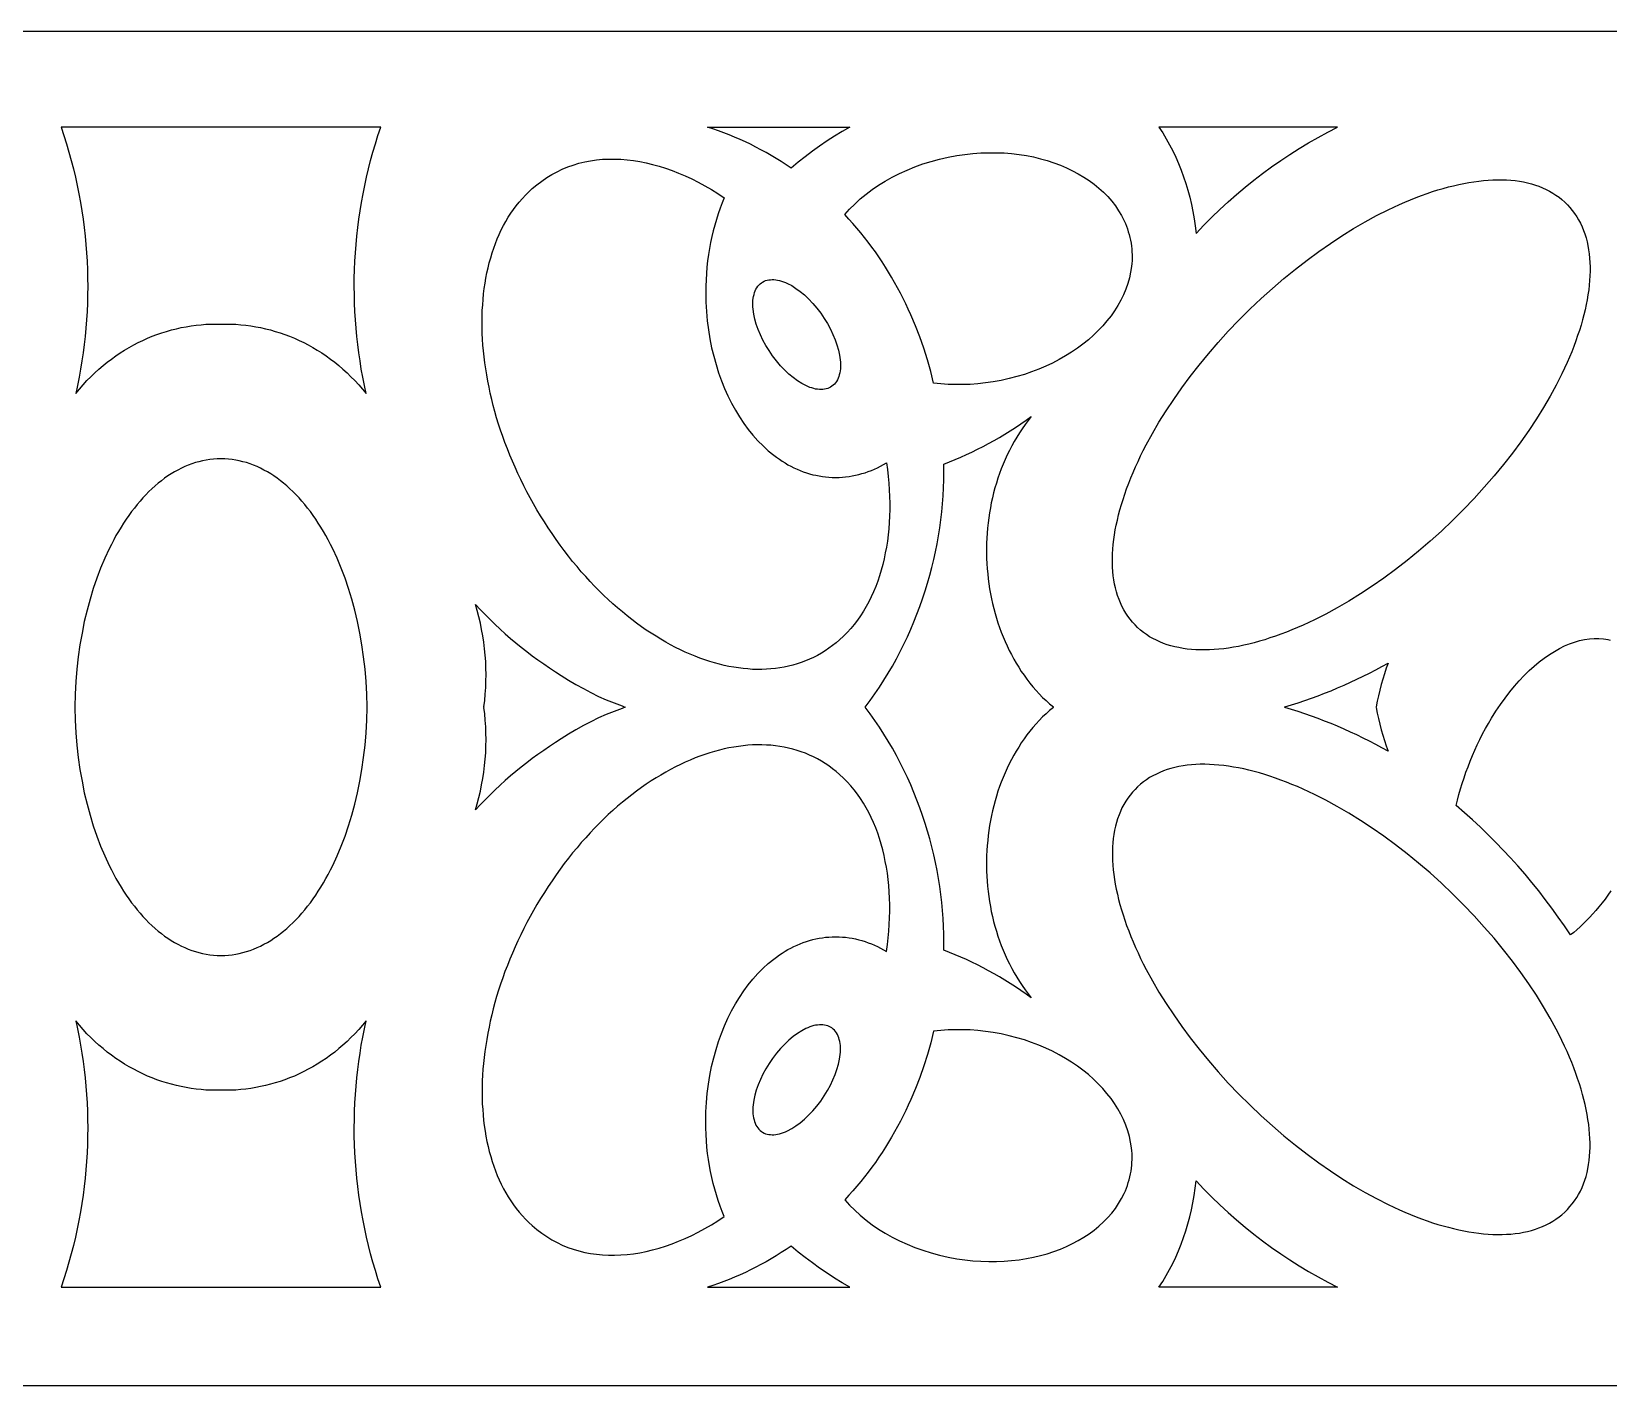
# Model space of a CAD drawing. Extents: x -243 to 242, y -53 to 52.
# Drawn here: x -135.9 to -13.9, y -52.8 to 52.1 of the extents above; entities that cross this region are included whole.
import ezdxf

# ---------------------------------------------------------------- set-up
doc = ezdxf.new("R2010")
doc.units = 0
doc.header["$MEASUREMENT"] = 0
doc.layers.get('0').update_dxf_attribs({"linetype": 'CONTINUOUS'})
doc.layers.add('LAYER_1', color=18, linetype='CONTINUOUS')

msp = doc.modelspace()

# ---------------------------------------------------------------- linework, layer by layer
msp.add_lwpolyline([(-242.5, -52.75), (242.5, -52.75), (242.5, 52.05), (-242.61, 52.05)], close=True)
at = {"layer": 'LAYER_1'}
for points in [[(-121.25, 29.41), (-120.87, 29.41), (-120.48, 29.4), (-120.09, 29.39), (-119.71, 29.36), (-119.33, 29.32), (-118.94, 29.27), (-118.56, 29.2), (-118.18, 29.13), (-117.8, 29.05), (-117.42, 28.95), (-117.05, 28.84), (-116.68, 28.73), (-116.31, 28.6), (-115.94, 28.46), (-115.57, 28.31), (-115.21, 28.14), (-114.85, 27.97), (-114.5, 27.79), (-114.15, 27.59), (-113.8, 27.38), (-113.45, 27.17), (-113.12, 26.94), (-112.78, 26.7), (-112.45, 26.45), (-112.13, 26.19), (-111.81, 25.91), (-111.49, 25.63), (-111.19, 25.33), (-110.88, 25.03), (-110.59, 24.71), (-110.3, 24.38), (-110.01, 24.04), (-110.15, 24.66), (-110.27, 25.29), (-110.39, 25.92), (-110.49, 26.55), (-110.58, 27.18), (-110.67, 27.82), (-110.74, 28.45), (-110.8, 29.09), (-110.85, 29.73), (-110.89, 30.38), (-110.92, 31.02), (-110.93, 31.67), (-110.94, 32.32), (-110.94, 32.96), (-110.92, 33.61), (-110.89, 34.27), (-110.85, 34.92), (-110.8, 35.57), (-110.74, 36.22), (-110.67, 36.87), (-110.59, 37.52), (-110.49, 38.18), (-110.38, 38.83), (-110.26, 39.48), (-110.13, 40.13), (-109.99, 40.78), (-109.84, 41.43), (-109.67, 42.08), (-109.49, 42.72), (-109.3, 43.37), (-109.1, 44.01), (-108.88, 44.65), (-108.88, 44.65), (-121.25, 44.65), (-133.62, 44.65), (-133.62, 44.65), (-133.4, 44.01), (-133.2, 43.37), (-133.01, 42.72), (-132.83, 42.08), (-132.66, 41.43), (-132.51, 40.78), (-132.37, 40.13), (-132.24, 39.48), (-132.12, 38.83), (-132.01, 38.18), (-131.91, 37.52), (-131.83, 36.87), (-131.76, 36.22), (-131.7, 35.57), (-131.65, 34.92), (-131.61, 34.27), (-131.58, 33.61), (-131.57, 32.96), (-131.56, 32.32), (-131.57, 31.67), (-131.58, 31.02), (-131.61, 30.38), (-131.65, 29.73), (-131.7, 29.09), (-131.76, 28.45), (-131.83, 27.82), (-131.92, 27.18), (-132.01, 26.55), (-132.11, 25.92), (-132.23, 25.29), (-132.35, 24.66), (-132.49, 24.04), (-132.2, 24.38), (-131.91, 24.71), (-131.62, 25.03), (-131.31, 25.33), (-131.01, 25.63), (-130.69, 25.91), (-130.37, 26.19), (-130.05, 26.45), (-129.72, 26.7), (-129.39, 26.94), (-129.05, 27.17), (-128.7, 27.38), (-128.36, 27.59), (-128, 27.79), (-127.65, 27.97), (-127.29, 28.14), (-126.93, 28.31), (-126.56, 28.46), (-126.2, 28.6), (-125.82, 28.73), (-125.45, 28.84), (-125.08, 28.95), (-124.7, 29.05), (-124.32, 29.13), (-123.94, 29.2), (-123.56, 29.27), (-123.17, 29.32), (-122.79, 29.36), (-122.41, 29.39), (-122.02, 29.4), (-121.64, 29.41)], [(-83.61, 44.65), (-72.6, 44.65), (-73.19, 44.31), (-73.78, 43.95), (-74.35, 43.58), (-74.93, 43.19), (-75.49, 42.78), (-76.05, 42.36), (-76.6, 41.93), (-77.14, 41.48), (-77.52, 41.73), (-77.9, 41.98), (-78.29, 42.22), (-78.68, 42.46), (-79.07, 42.68), (-79.47, 42.9), (-79.87, 43.11), (-80.27, 43.32), (-80.68, 43.51), (-81.09, 43.7), (-81.51, 43.88), (-81.92, 44.05), (-82.34, 44.21), (-82.76, 44.37), (-83.19, 44.51)], [(-45.8, 36.43), (-45.2, 37.06), (-44.58, 37.68), (-43.96, 38.28), (-43.32, 38.87), (-42.67, 39.44), (-42.01, 40), (-41.34, 40.54), (-40.66, 41.06), (-39.97, 41.57), (-39.26, 42.06), (-38.55, 42.54), (-37.83, 42.99), (-37.1, 43.43), (-36.36, 43.86), (-35.61, 44.26), (-34.86, 44.65), (-48.68, 44.65), (-48.39, 44.21), (-48.12, 43.75), (-47.86, 43.29), (-47.61, 42.81), (-47.38, 42.33), (-47.16, 41.83), (-46.96, 41.33), (-46.77, 40.81), (-46.6, 40.29), (-46.44, 39.76), (-46.29, 39.22), (-46.16, 38.67), (-46.05, 38.12), (-45.95, 37.56), (-45.87, 37)], [(-69.76, 18.67), (-69.69, 18.14), (-69.63, 17.61), (-69.58, 17.09), (-69.55, 16.57), (-69.52, 16.06), (-69.51, 15.55), (-69.51, 15.05), (-69.53, 14.55), (-69.55, 14.06), (-69.59, 13.57), (-69.63, 13.09), (-69.69, 12.61), (-69.76, 12.15), (-69.85, 11.69), (-69.94, 11.23), (-70.05, 10.79), (-70.17, 10.35), (-70.3, 9.92), (-70.44, 9.5), (-70.59, 9.09), (-70.76, 8.69), (-70.94, 8.3), (-71.13, 7.91), (-71.33, 7.54), (-71.55, 7.18), (-71.77, 6.83), (-72.01, 6.49), (-72.26, 6.16), (-72.53, 5.85), (-72.8, 5.54), (-73.09, 5.25), (-73.39, 4.97), (-73.66, 4.74), (-73.94, 4.52), (-74.22, 4.31), (-74.51, 4.12), (-74.8, 3.93), (-75.1, 3.76), (-75.41, 3.61), (-75.72, 3.46), (-76.03, 3.33), (-76.35, 3.21), (-76.67, 3.1), (-77, 3.01), (-77.33, 2.92), (-77.67, 2.85), (-78.01, 2.79), (-78.35, 2.75), (-78.7, 2.71), (-79.05, 2.69), (-79.4, 2.67), (-79.76, 2.67), (-80.12, 2.68), (-80.48, 2.71), (-80.84, 2.74), (-81.21, 2.79), (-81.58, 2.84), (-81.95, 2.91), (-82.32, 2.99), (-82.69, 3.08), (-83.06, 3.18), (-83.44, 3.29), (-83.82, 3.42), (-84.19, 3.55), (-84.57, 3.7), (-84.95, 3.85), (-85.33, 4.02), (-85.7, 4.19), (-86.08, 4.38), (-86.46, 4.58), (-86.84, 4.79), (-87.22, 5.01), (-87.59, 5.24), (-87.97, 5.47), (-88.34, 5.72), (-88.72, 5.98), (-89.09, 6.25), (-89.46, 6.53), (-89.83, 6.82), (-90.19, 7.12), (-90.56, 7.43), (-90.92, 7.75), (-91.28, 8.08), (-91.63, 8.41), (-91.99, 8.76), (-92.34, 9.12), (-92.68, 9.48), (-93.03, 9.86), (-93.37, 10.24), (-93.7, 10.64), (-94.04, 11.04), (-94.36, 11.45), (-94.69, 11.87), (-95.01, 12.3), (-95.32, 12.74), (-95.63, 13.19), (-95.94, 13.64), (-96.23, 14.1), (-96.52, 14.56), (-96.8, 15.02), (-97.07, 15.49), (-97.33, 15.95), (-97.58, 16.42), (-97.82, 16.89), (-98.05, 17.37), (-98.28, 17.84), (-98.5, 18.32), (-98.7, 18.8), (-98.9, 19.27), (-99.09, 19.75), (-99.28, 20.23), (-99.45, 20.71), (-99.61, 21.19), (-99.77, 21.67), (-99.92, 22.15), (-100.05, 22.63), (-100.18, 23.1), (-100.3, 23.58), (-100.41, 24.05), (-100.51, 24.53), (-100.61, 25), (-100.69, 25.47), (-100.77, 25.94), (-100.83, 26.4), (-100.89, 26.87), (-100.94, 27.33), (-100.98, 27.78), (-101.01, 28.24), (-101.03, 28.69), (-101.04, 29.14), (-101.05, 29.58), (-101.04, 30.02), (-101.03, 30.46), (-101, 30.89), (-100.97, 31.32), (-100.93, 31.74), (-100.88, 32.16), (-100.82, 32.57), (-100.75, 32.97), (-100.67, 33.37), (-100.58, 33.77), (-100.49, 34.16), (-100.38, 34.54), (-100.27, 34.92), (-100.14, 35.29), (-100.01, 35.65), (-99.87, 36), (-99.72, 36.35), (-99.56, 36.69), (-99.39, 37.03), (-99.21, 37.35), (-99.02, 37.67), (-98.82, 37.98), (-98.61, 38.28), (-98.4, 38.57), (-98.17, 38.85), (-97.93, 39.12), (-97.69, 39.39), (-97.44, 39.64), (-97.17, 39.89), (-96.81, 40.19), (-96.43, 40.48), (-96.05, 40.74), (-95.66, 40.98), (-95.25, 41.2), (-94.84, 41.39), (-94.42, 41.57), (-93.99, 41.72), (-93.55, 41.85), (-93.11, 41.96), (-92.65, 42.05), (-92.2, 42.11), (-91.73, 42.16), (-91.26, 42.18), (-90.79, 42.18), (-90.31, 42.16), (-89.82, 42.13), (-89.34, 42.07), (-88.84, 41.99), (-88.35, 41.89), (-87.85, 41.77), (-87.35, 41.63), (-86.85, 41.47), (-86.34, 41.3), (-85.84, 41.1), (-85.33, 40.88), (-84.83, 40.65), (-84.32, 40.39), (-83.82, 40.12), (-83.31, 39.83), (-82.81, 39.52), (-82.31, 39.19), (-82.48, 38.79), (-82.63, 38.37), (-82.78, 37.95), (-82.92, 37.51), (-83.05, 37.07), (-83.16, 36.63), (-83.27, 36.18), (-83.37, 35.72), (-83.46, 35.25), (-83.53, 34.78), (-83.6, 34.3), (-83.65, 33.81), (-83.69, 33.33), (-83.72, 32.83), (-83.74, 32.33), (-83.74, 31.83), (-83.73, 31.1), (-83.69, 30.37), (-83.63, 29.65), (-83.54, 28.95), (-83.43, 28.26), (-83.29, 27.58), (-83.13, 26.91), (-82.95, 26.27), (-82.75, 25.63), (-82.53, 25.02), (-82.29, 24.42), (-82.03, 23.84), (-81.75, 23.28), (-81.45, 22.74), (-81.13, 22.22), (-80.8, 21.72), (-80.45, 21.25), (-80.09, 20.8), (-79.71, 20.37), (-79.31, 19.97), (-78.91, 19.6), (-78.48, 19.26), (-78.27, 19.1), (-78.05, 18.94), (-77.83, 18.79), (-77.61, 18.66), (-77.38, 18.52), (-77.15, 18.4), (-76.92, 18.28), (-76.68, 18.17), (-76.45, 18.07), (-76.21, 17.98), (-75.96, 17.9), (-75.72, 17.82), (-75.47, 17.75), (-75.22, 17.7), (-74.97, 17.65), (-74.72, 17.61), (-74.47, 17.57), (-74.21, 17.55), (-73.95, 17.54), (-73.69, 17.53), (-73.43, 17.54), (-73.17, 17.55), (-72.92, 17.57), (-72.66, 17.61), (-72.41, 17.65), (-72.15, 17.7), (-71.9, 17.76), (-71.66, 17.83), (-71.41, 17.9), (-71.17, 17.99), (-70.92, 18.08), (-70.69, 18.18), (-70.45, 18.29), (-70.22, 18.41), (-69.99, 18.54)], [(-66.12, 24.84), (-66.34, 25.74), (-66.59, 26.64), (-66.87, 27.53), (-67.18, 28.41), (-67.52, 29.28), (-67.88, 30.13), (-68.07, 30.56), (-68.27, 30.98), (-68.47, 31.39), (-68.68, 31.81), (-68.9, 32.22), (-69.13, 32.63), (-69.36, 33.03), (-69.6, 33.43), (-69.84, 33.82), (-70.1, 34.22), (-70.36, 34.6), (-70.62, 34.99), (-70.89, 35.37), (-71.17, 35.74), (-71.46, 36.11), (-71.75, 36.47), (-72.05, 36.84), (-72.36, 37.19), (-72.67, 37.54), (-72.99, 37.89), (-72.62, 38.3), (-72.22, 38.7), (-71.79, 39.09), (-71.34, 39.46), (-70.87, 39.82), (-70.37, 40.16), (-69.85, 40.48), (-69.31, 40.78), (-68.75, 41.07), (-68.17, 41.33), (-67.56, 41.58), (-66.95, 41.8), (-66.31, 42), (-65.66, 42.18), (-64.99, 42.33), (-64.31, 42.45), (-63.69, 42.54), (-63.07, 42.61), (-62.46, 42.65), (-61.85, 42.67), (-61.25, 42.67), (-60.66, 42.65), (-60.08, 42.6), (-59.5, 42.53), (-58.94, 42.45), (-58.39, 42.34), (-57.85, 42.21), (-57.32, 42.06), (-56.81, 41.89), (-56.31, 41.71), (-55.83, 41.51), (-55.37, 41.28), (-54.92, 41.04), (-54.49, 40.79), (-54.08, 40.52), (-53.69, 40.23), (-53.32, 39.92), (-52.97, 39.61), (-52.64, 39.27), (-52.33, 38.92), (-52.05, 38.56), (-51.8, 38.18), (-51.57, 37.8), (-51.37, 37.39), (-51.28, 37.19), (-51.19, 36.98), (-51.12, 36.77), (-51.05, 36.55), (-50.98, 36.34), (-50.93, 36.12), (-50.88, 35.89), (-50.84, 35.67), (-50.81, 35.44), (-50.78, 35.22), (-50.77, 34.99), (-50.76, 34.76), (-50.76, 34.54), (-50.76, 34.31), (-50.78, 34.09), (-50.8, 33.86), (-50.87, 33.42), (-50.96, 32.98), (-51.09, 32.54), (-51.24, 32.11), (-51.42, 31.68), (-51.62, 31.26), (-51.86, 30.84), (-52.11, 30.44), (-52.39, 30.04), (-52.7, 29.65), (-53.03, 29.27), (-53.38, 28.9), (-53.75, 28.54), (-54.14, 28.19), (-54.56, 27.86), (-54.99, 27.54), (-55.44, 27.23), (-55.92, 26.94), (-56.4, 26.66), (-56.91, 26.39), (-57.43, 26.15), (-57.97, 25.92), (-58.53, 25.71), (-59.09, 25.51), (-59.68, 25.34), (-60.27, 25.19), (-60.88, 25.05), (-61.5, 24.94), (-62.09, 24.85), (-62.69, 24.79), (-63.28, 24.74), (-63.86, 24.72), (-64.43, 24.72), (-65, 24.74), (-65.56, 24.78)], [(-17.08, 38.64), (-16.88, 38.42), (-16.7, 38.2), (-16.52, 37.96), (-16.36, 37.72), (-16.21, 37.47), (-16.08, 37.21), (-15.95, 36.94), (-15.84, 36.66), (-15.73, 36.38), (-15.64, 36.08), (-15.56, 35.78), (-15.5, 35.48), (-15.44, 35.16), (-15.4, 34.84), (-15.36, 34.51), (-15.34, 34.18), (-15.33, 33.84), (-15.33, 33.49), (-15.34, 33.14), (-15.36, 32.78), (-15.39, 32.42), (-15.43, 32.05), (-15.49, 31.67), (-15.55, 31.29), (-15.62, 30.91), (-15.71, 30.52), (-15.8, 30.12), (-15.91, 29.73), (-16.02, 29.33), (-16.15, 28.92), (-16.29, 28.51), (-16.43, 28.1), (-16.59, 27.68), (-16.75, 27.26), (-16.93, 26.84), (-17.11, 26.42), (-17.31, 25.99), (-17.51, 25.56), (-17.73, 25.13), (-17.95, 24.69), (-18.42, 23.82), (-18.94, 22.94), (-19.48, 22.06), (-20.07, 21.18), (-20.69, 20.29), (-21.34, 19.41), (-22.03, 18.53), (-22.75, 17.65), (-23.51, 16.78), (-24.29, 15.91), (-25.11, 15.06), (-25.96, 14.21), (-26.83, 13.38), (-27.71, 12.59), (-28.6, 11.83), (-29.49, 11.1), (-30.39, 10.4), (-31.29, 9.74), (-32.19, 9.11), (-33.09, 8.52), (-33.99, 7.97), (-34.88, 7.45), (-35.77, 6.96), (-36.65, 6.51), (-37.09, 6.3), (-37.53, 6.1), (-37.96, 5.91), (-38.39, 5.73), (-38.82, 5.56), (-39.25, 5.4), (-39.67, 5.25), (-40.09, 5.11), (-40.5, 4.97), (-40.91, 4.85), (-41.32, 4.74), (-41.72, 4.64), (-42.12, 4.55), (-42.52, 4.46), (-42.91, 4.39), (-43.29, 4.33), (-43.67, 4.28), (-44.04, 4.24), (-44.41, 4.21), (-44.78, 4.19), (-45.13, 4.18), (-45.48, 4.18), (-45.83, 4.2), (-46.17, 4.22), (-46.5, 4.25), (-46.82, 4.3), (-47.14, 4.36), (-47.45, 4.42), (-47.75, 4.5), (-48.05, 4.59), (-48.33, 4.69), (-48.61, 4.81), (-48.88, 4.93), (-49.15, 5.07), (-49.4, 5.21), (-49.65, 5.37), (-49.88, 5.54), (-50.11, 5.72), (-50.33, 5.92), (-50.53, 6.12), (-50.73, 6.34), (-50.92, 6.57), (-51.09, 6.8), (-51.25, 7.04), (-51.4, 7.3), (-51.54, 7.56), (-51.66, 7.82), (-51.77, 8.1), (-51.88, 8.39), (-51.97, 8.68), (-52.05, 8.98), (-52.11, 9.28), (-52.17, 9.6), (-52.22, 9.92), (-52.25, 10.25), (-52.27, 10.58), (-52.28, 10.92), (-52.28, 11.27), (-52.27, 11.62), (-52.25, 11.98), (-52.22, 12.35), (-52.18, 12.72), (-52.13, 13.09), (-52.06, 13.47), (-51.99, 13.85), (-51.9, 14.24), (-51.81, 14.64), (-51.7, 15.03), (-51.59, 15.44), (-51.46, 15.84), (-51.33, 16.25), (-51.18, 16.66), (-51.02, 17.08), (-50.86, 17.5), (-50.68, 17.92), (-50.5, 18.35), (-50.3, 18.77), (-50.1, 19.2), (-49.89, 19.63), (-49.66, 20.07), (-49.19, 20.94), (-48.68, 21.82), (-48.13, 22.7), (-47.54, 23.58), (-46.92, 24.47), (-46.27, 25.35), (-45.58, 26.23), (-44.86, 27.11), (-44.11, 27.98), (-43.32, 28.85), (-42.5, 29.71), (-41.65, 30.55), (-40.78, 31.38), (-39.9, 32.17), (-39.01, 32.94), (-38.12, 33.66), (-37.22, 34.36), (-36.32, 35.02), (-35.42, 35.65), (-34.52, 36.24), (-33.62, 36.8), (-32.73, 37.32), (-31.84, 37.8), (-30.96, 38.25), (-30.52, 38.46), (-30.08, 38.66), (-29.65, 38.85), (-29.22, 39.03), (-28.79, 39.2), (-28.36, 39.36), (-27.94, 39.51), (-27.52, 39.66), (-27.11, 39.79), (-26.7, 39.91), (-26.29, 40.02), (-25.89, 40.12), (-25.49, 40.22), (-25.09, 40.3), (-24.7, 40.37), (-24.32, 40.43), (-23.94, 40.48), (-23.57, 40.52), (-23.2, 40.55), (-22.84, 40.57), (-22.48, 40.58), (-22.13, 40.58), (-21.78, 40.57), (-21.45, 40.54), (-21.11, 40.51), (-20.79, 40.46), (-20.47, 40.41), (-20.16, 40.34), (-19.86, 40.26), (-19.56, 40.17), (-19.28, 40.07), (-19, 39.95), (-18.73, 39.83), (-18.46, 39.7), (-18.21, 39.55), (-17.97, 39.39), (-17.73, 39.22), (-17.5, 39.04), (-17.29, 38.84)], [(-79.71, 32.33), (-79.63, 32.43), (-79.54, 32.52), (-79.44, 32.59), (-79.34, 32.66), (-79.23, 32.72), (-79.11, 32.77), (-78.99, 32.8), (-78.87, 32.83), (-78.74, 32.84), (-78.61, 32.85), (-78.47, 32.85), (-78.33, 32.83), (-78.18, 32.81), (-78.03, 32.77), (-77.88, 32.73), (-77.73, 32.68), (-77.57, 32.62), (-77.42, 32.55), (-77.09, 32.38), (-76.77, 32.17), (-76.44, 31.93), (-76.11, 31.66), (-75.79, 31.35), (-75.46, 31.01), (-75.15, 30.64), (-74.85, 30.25), (-74.57, 29.84), (-74.32, 29.44), (-74.1, 29.02), (-73.9, 28.61), (-73.73, 28.2), (-73.59, 27.8), (-73.48, 27.4), (-73.4, 27.01), (-73.34, 26.64), (-73.33, 26.46), (-73.32, 26.29), (-73.32, 26.12), (-73.33, 25.95), (-73.35, 25.79), (-73.37, 25.64), (-73.41, 25.49), (-73.45, 25.35), (-73.5, 25.22), (-73.56, 25.09), (-73.63, 24.97), (-73.7, 24.86), (-73.79, 24.76), (-73.88, 24.67), (-73.98, 24.59), (-74.08, 24.53), (-74.19, 24.47), (-74.3, 24.42), (-74.42, 24.39), (-74.55, 24.36), (-74.68, 24.34), (-74.81, 24.34), (-74.95, 24.34), (-75.09, 24.36), (-75.24, 24.38), (-75.38, 24.42), (-75.53, 24.46), (-75.69, 24.51), (-75.84, 24.57), (-76, 24.64), (-76.32, 24.81), (-76.65, 25.02), (-76.98, 25.26), (-77.31, 25.53), (-77.63, 25.84), (-77.95, 26.18), (-78.27, 26.55), (-78.57, 26.94), (-78.84, 27.35), (-79.09, 27.75), (-79.32, 28.16), (-79.51, 28.58), (-79.68, 28.99), (-79.83, 29.39), (-79.94, 29.79), (-80.02, 30.17), (-80.07, 30.55), (-80.09, 30.73), (-80.1, 30.9), (-80.09, 31.07), (-80.09, 31.24), (-80.07, 31.4), (-80.04, 31.55), (-80.01, 31.7), (-79.97, 31.84), (-79.92, 31.97), (-79.86, 32.1), (-79.79, 32.22)], [(-71.41, -0.24), (-71.03, 0.27), (-70.66, 0.79), (-70.3, 1.31), (-69.96, 1.85), (-69.62, 2.39), (-69.3, 2.94), (-68.99, 3.5), (-68.7, 4.06), (-68.41, 4.63), (-68.14, 5.2), (-67.88, 5.78), (-67.64, 6.37), (-67.4, 6.96), (-67.18, 7.55), (-66.97, 8.15), (-66.77, 8.75), (-66.58, 9.35), (-66.41, 9.96), (-66.25, 10.57), (-66.1, 11.18), (-65.97, 11.79), (-65.85, 12.4), (-65.74, 13.02), (-65.64, 13.64), (-65.56, 14.25), (-65.49, 14.87), (-65.43, 15.49), (-65.38, 16.11), (-65.35, 16.72), (-65.33, 17.34), (-65.32, 17.95), (-65.33, 18.56), (-64.89, 18.74), (-64.45, 18.92), (-64.01, 19.1), (-63.58, 19.3), (-63.15, 19.5), (-62.72, 19.72), (-62.29, 19.93), (-61.87, 20.16), (-61.44, 20.4), (-61.02, 20.64), (-60.61, 20.89), (-60.19, 21.14), (-59.78, 21.41), (-59.37, 21.68), (-58.96, 21.96), (-58.56, 22.25), (-58.8, 21.94), (-59.04, 21.63), (-59.26, 21.31), (-59.47, 20.99), (-59.68, 20.66), (-59.88, 20.32), (-60.07, 19.98), (-60.25, 19.63), (-60.42, 19.28), (-60.58, 18.93), (-60.73, 18.57), (-60.88, 18.21), (-61.01, 17.84), (-61.14, 17.47), (-61.26, 17.09), (-61.37, 16.72), (-61.47, 16.34), (-61.56, 15.96), (-61.65, 15.57), (-61.72, 15.19), (-61.79, 14.8), (-61.85, 14.41), (-61.9, 14.02), (-61.94, 13.62), (-61.97, 13.23), (-61.99, 12.84), (-62.01, 12.44), (-62.02, 12.05), (-62.02, 11.65), (-62.01, 11.26), (-61.99, 10.87), (-61.96, 10.47), (-61.93, 10.08), (-61.89, 9.69), (-61.84, 9.3), (-61.78, 8.91), (-61.71, 8.53), (-61.64, 8.15), (-61.55, 7.77), (-61.46, 7.39), (-61.36, 7.01), (-61.25, 6.64), (-61.14, 6.27), (-61.01, 5.91), (-60.88, 5.55), (-60.74, 5.19), (-60.59, 4.84), (-60.43, 4.49), (-60.27, 4.15), (-60.1, 3.82), (-59.92, 3.48), (-59.73, 3.16), (-59.53, 2.84), (-59.33, 2.52), (-59.11, 2.22), (-58.89, 1.91), (-58.67, 1.62), (-58.43, 1.33), (-58.19, 1.05), (-57.94, 0.78), (-57.68, 0.51), (-57.41, 0.26), (-57.14, 0.01), (-56.85, -0.23), (-56.87, -0.24), (-56.85, -0.26), (-57.14, -0.5), (-57.41, -0.75), (-57.68, -1), (-57.94, -1.27), (-58.19, -1.54), (-58.43, -1.82), (-58.67, -2.11), (-58.89, -2.4), (-59.11, -2.7), (-59.33, -3.01), (-59.53, -3.33), (-59.73, -3.65), (-59.92, -3.97), (-60.1, -4.31), (-60.27, -4.64), (-60.43, -4.98), (-60.59, -5.33), (-60.74, -5.68), (-60.88, -6.04), (-61.01, -6.4), (-61.14, -6.76), (-61.25, -7.13), (-61.36, -7.5), (-61.46, -7.88), (-61.55, -8.26), (-61.64, -8.64), (-61.71, -9.02), (-61.78, -9.4), (-61.84, -9.79), (-61.89, -10.18), (-61.93, -10.57), (-61.96, -10.96), (-61.99, -11.35), (-62.01, -11.75), (-62.02, -12.14), (-62.02, -12.54), (-62.01, -12.93), (-61.99, -13.33), (-61.97, -13.72), (-61.94, -14.11), (-61.9, -14.51), (-61.85, -14.9), (-61.79, -15.29), (-61.72, -15.67), (-61.65, -16.06), (-61.56, -16.45), (-61.47, -16.83), (-61.37, -17.21), (-61.26, -17.58), (-61.14, -17.96), (-61.01, -18.33), (-60.88, -18.7), (-60.73, -19.06), (-60.58, -19.42), (-60.42, -19.77), (-60.25, -20.12), (-60.07, -20.47), (-59.88, -20.81), (-59.68, -21.15), (-59.47, -21.48), (-59.26, -21.8), (-59.04, -22.12), (-58.8, -22.43), (-58.56, -22.74), (-58.96, -22.45), (-59.37, -22.17), (-59.78, -21.9), (-60.19, -21.63), (-60.61, -21.38), (-61.02, -21.13), (-61.44, -20.89), (-61.87, -20.65), (-62.29, -20.42), (-62.72, -20.2), (-63.15, -19.99), (-63.58, -19.79), (-64.01, -19.59), (-64.45, -19.41), (-64.89, -19.23), (-65.33, -19.05), (-65.32, -18.44), (-65.33, -17.83), (-65.35, -17.21), (-65.38, -16.6), (-65.43, -15.98), (-65.49, -15.36), (-65.56, -14.74), (-65.64, -14.13), (-65.74, -13.51), (-65.85, -12.89), (-65.97, -12.28), (-66.1, -11.67), (-66.25, -11.05), (-66.41, -10.45), (-66.58, -9.84), (-66.77, -9.24), (-66.97, -8.64), (-67.18, -8.04), (-67.4, -7.45), (-67.64, -6.86), (-67.88, -6.27), (-68.14, -5.69), (-68.41, -5.12), (-68.7, -4.55), (-68.99, -3.99), (-69.3, -3.43), (-69.62, -2.88), (-69.96, -2.34), (-70.3, -1.8), (-70.66, -1.28), (-71.03, -0.76)], [(-121.25, -19.46), (-120.96, -19.46), (-120.67, -19.44), (-120.39, -19.41), (-120.11, -19.37), (-119.83, -19.31), (-119.55, -19.24), (-119.27, -19.17), (-119, -19.08), (-118.72, -18.97), (-118.45, -18.86), (-118.19, -18.74), (-117.92, -18.6), (-117.66, -18.46), (-117.4, -18.3), (-117.15, -18.14), (-116.89, -17.96), (-116.64, -17.77), (-116.4, -17.58), (-116.15, -17.37), (-115.91, -17.15), (-115.68, -16.93), (-115.44, -16.69), (-115.21, -16.45), (-114.99, -16.19), (-114.77, -15.93), (-114.55, -15.66), (-114.33, -15.38), (-114.12, -15.09), (-113.92, -14.79), (-113.72, -14.49), (-113.52, -14.17), (-113.32, -13.85), (-113.13, -13.52), (-112.95, -13.19), (-112.77, -12.84), (-112.6, -12.49), (-112.26, -11.76), (-111.94, -11.01), (-111.65, -10.23), (-111.37, -9.43), (-111.12, -8.6), (-110.89, -7.75), (-110.68, -6.88), (-110.5, -5.98), (-110.34, -5.07), (-110.21, -4.14), (-110.1, -3.19), (-110.02, -2.23), (-109.97, -1.25), (-109.95, -0.26), (-109.95, -0.24), (-109.95, -0.23), (-109.97, 0.76), (-110.02, 1.74), (-110.1, 2.7), (-110.21, 3.65), (-110.34, 4.58), (-110.5, 5.49), (-110.68, 6.39), (-110.89, 7.26), (-111.12, 8.11), (-111.37, 8.94), (-111.65, 9.74), (-111.94, 10.52), (-112.26, 11.28), (-112.6, 12), (-112.77, 12.35), (-112.95, 12.7), (-113.13, 13.03), (-113.32, 13.36), (-113.52, 13.68), (-113.72, 14), (-113.92, 14.3), (-114.12, 14.6), (-114.33, 14.89), (-114.55, 15.17), (-114.77, 15.44), (-114.99, 15.7), (-115.21, 15.96), (-115.44, 16.2), (-115.68, 16.44), (-115.91, 16.66), (-116.15, 16.88), (-116.4, 17.09), (-116.64, 17.28), (-116.89, 17.47), (-117.15, 17.65), (-117.4, 17.81), (-117.66, 17.97), (-117.92, 18.11), (-118.19, 18.25), (-118.45, 18.37), (-118.72, 18.48), (-119, 18.59), (-119.27, 18.68), (-119.55, 18.75), (-119.83, 18.82), (-120.11, 18.88), (-120.39, 18.92), (-120.67, 18.95), (-120.96, 18.97), (-121.25, 18.97), (-121.54, 18.97), (-121.83, 18.95), (-122.11, 18.92), (-122.39, 18.88), (-122.67, 18.82), (-122.95, 18.75), (-123.23, 18.68), (-123.5, 18.59), (-123.78, 18.48), (-124.05, 18.37), (-124.31, 18.25), (-124.58, 18.11), (-124.84, 17.97), (-125.1, 17.81), (-125.35, 17.65), (-125.61, 17.47), (-125.86, 17.28), (-126.1, 17.09), (-126.35, 16.88), (-126.59, 16.66), (-126.82, 16.44), (-127.06, 16.2), (-127.29, 15.96), (-127.51, 15.7), (-127.73, 15.44), (-127.95, 15.17), (-128.17, 14.89), (-128.38, 14.6), (-128.58, 14.3), (-128.79, 14), (-128.98, 13.68), (-129.18, 13.36), (-129.37, 13.03), (-129.55, 12.7), (-129.73, 12.35), (-129.91, 12), (-130.24, 11.28), (-130.56, 10.52), (-130.85, 9.74), (-131.13, 8.94), (-131.38, 8.11), (-131.61, 7.26), (-131.82, 6.39), (-132, 5.49), (-132.16, 4.58), (-132.29, 3.65), (-132.4, 2.7), (-132.48, 1.74), (-132.53, 0.76), (-132.55, -0.23), (-132.55, -0.24), (-132.55, -0.26), (-132.53, -1.25), (-132.48, -2.23), (-132.4, -3.19), (-132.29, -4.14), (-132.16, -5.07), (-132, -5.98), (-131.82, -6.88), (-131.61, -7.75), (-131.38, -8.6), (-131.13, -9.43), (-130.85, -10.23), (-130.56, -11.01), (-130.24, -11.76), (-129.91, -12.49), (-129.73, -12.84), (-129.55, -13.19), (-129.37, -13.52), (-129.18, -13.85), (-128.98, -14.17), (-128.79, -14.49), (-128.58, -14.79), (-128.38, -15.09), (-128.17, -15.38), (-127.95, -15.66), (-127.73, -15.93), (-127.51, -16.19), (-127.29, -16.45), (-127.06, -16.69), (-126.82, -16.93), (-126.59, -17.15), (-126.35, -17.37), (-126.1, -17.58), (-125.86, -17.77), (-125.61, -17.96), (-125.35, -18.14), (-125.1, -18.3), (-124.84, -18.46), (-124.58, -18.6), (-124.31, -18.74), (-124.05, -18.86), (-123.78, -18.97), (-123.5, -19.08), (-123.23, -19.17), (-122.95, -19.24), (-122.67, -19.31), (-122.39, -19.37), (-122.11, -19.41), (-121.83, -19.44), (-121.54, -19.46)], [(-100.89, -0.24), (-100.9, -0.23), (-100.84, 0.27), (-100.8, 0.77), (-100.76, 1.27), (-100.75, 1.77), (-100.74, 2.27), (-100.75, 2.78), (-100.77, 3.28), (-100.81, 3.78), (-100.86, 4.28), (-100.92, 4.78), (-100.99, 5.27), (-101.08, 5.77), (-101.18, 6.26), (-101.29, 6.74), (-101.42, 7.23), (-101.56, 7.7), (-101.19, 7.31), (-100.82, 6.92), (-100.43, 6.54), (-100.05, 6.17), (-99.65, 5.8), (-99.25, 5.44), (-98.85, 5.08), (-98.43, 4.73), (-98.02, 4.39), (-97.59, 4.06), (-97.16, 3.73), (-96.73, 3.42), (-96.28, 3.1), (-95.83, 2.8), (-95.38, 2.5), (-94.92, 2.21), (-94.36, 1.85), (-93.79, 1.51), (-93.21, 1.19), (-92.63, 0.88), (-92.03, 0.59), (-91.44, 0.33), (-90.83, 0.08), (-90.22, -0.15), (-90.11, -0.19), (-89.99, -0.24), (-90.22, -0.34), (-90.83, -0.57), (-91.44, -0.82), (-92.03, -1.08), (-92.63, -1.37), (-93.21, -1.67), (-93.79, -2), (-94.36, -2.34), (-94.92, -2.7), (-95.38, -2.99), (-95.83, -3.29), (-96.28, -3.59), (-96.73, -3.9), (-97.16, -4.22), (-97.59, -4.55), (-98.02, -4.88), (-98.43, -5.22), (-98.85, -5.57), (-99.25, -5.93), (-99.65, -6.29), (-100.05, -6.66), (-100.43, -7.03), (-100.82, -7.41), (-101.19, -7.8), (-101.56, -8.19), (-101.42, -7.72), (-101.29, -7.23), (-101.18, -6.75), (-101.08, -6.26), (-100.99, -5.76), (-100.92, -5.27), (-100.86, -4.77), (-100.81, -4.27), (-100.77, -3.77), (-100.75, -3.27), (-100.74, -2.76), (-100.75, -2.26), (-100.76, -1.76), (-100.8, -1.26), (-100.84, -0.76), (-100.9, -0.26)], [(-38.97, -0.24), (-38.94, -0.23), (-38.42, -0.07), (-37.91, 0.09), (-37.39, 0.27), (-36.88, 0.45), (-36.37, 0.63), (-35.86, 0.83), (-35.36, 1.03), (-34.86, 1.24), (-34.36, 1.46), (-33.86, 1.68), (-33.37, 1.91), (-32.88, 2.15), (-32.39, 2.39), (-31.91, 2.64), (-31.43, 2.9), (-30.95, 3.16), (-31.1, 2.76), (-31.24, 2.34), (-31.37, 1.92), (-31.49, 1.5), (-31.6, 1.07), (-31.7, 0.64), (-31.79, 0.21), (-31.87, -0.23), (-31.86, -0.24), (-31.87, -0.26), (-31.79, -0.7), (-31.7, -1.13), (-31.6, -1.56), (-31.49, -1.99), (-31.37, -2.41), (-31.24, -2.83), (-31.1, -3.25), (-30.95, -3.65), (-31.43, -3.39), (-31.91, -3.13), (-32.39, -2.88), (-32.88, -2.64), (-33.37, -2.4), (-33.86, -2.17), (-34.36, -1.95), (-34.86, -1.73), (-35.36, -1.52), (-35.86, -1.32), (-36.37, -1.12), (-36.88, -0.94), (-37.39, -0.76), (-37.91, -0.58), (-38.42, -0.42), (-38.94, -0.26)], [(-69.76, -19.16), (-69.69, -18.63), (-69.63, -18.1), (-69.58, -17.58), (-69.55, -17.06), (-69.52, -16.55), (-69.51, -16.04), (-69.51, -15.54), (-69.53, -15.04), (-69.55, -14.55), (-69.59, -14.06), (-69.63, -13.58), (-69.69, -13.1), (-69.76, -12.64), (-69.85, -12.18), (-69.94, -11.72), (-70.05, -11.28), (-70.17, -10.84), (-70.3, -10.41), (-70.44, -9.99), (-70.59, -9.58), (-70.76, -9.18), (-70.94, -8.79), (-71.13, -8.4), (-71.33, -8.03), (-71.55, -7.67), (-71.77, -7.32), (-72.01, -6.98), (-72.26, -6.65), (-72.53, -6.34), (-72.8, -6.03), (-73.09, -5.74), (-73.39, -5.46), (-73.66, -5.23), (-73.94, -5.01), (-74.22, -4.8), (-74.51, -4.61), (-74.8, -4.42), (-75.1, -4.25), (-75.41, -4.1), (-75.72, -3.95), (-76.03, -3.82), (-76.35, -3.7), (-76.67, -3.59), (-77, -3.5), (-77.33, -3.41), (-77.67, -3.34), (-78.01, -3.28), (-78.35, -3.24), (-78.7, -3.2), (-79.05, -3.18), (-79.4, -3.16), (-79.76, -3.16), (-80.12, -3.17), (-80.48, -3.2), (-80.84, -3.23), (-81.21, -3.28), (-81.58, -3.33), (-81.95, -3.4), (-82.32, -3.48), (-82.69, -3.57), (-83.06, -3.67), (-83.44, -3.78), (-83.82, -3.91), (-84.19, -4.04), (-84.57, -4.18), (-84.95, -4.34), (-85.33, -4.51), (-85.7, -4.68), (-86.08, -4.87), (-86.46, -5.07), (-86.84, -5.28), (-87.22, -5.5), (-87.59, -5.72), (-87.97, -5.96), (-88.34, -6.21), (-88.72, -6.47), (-89.09, -6.74), (-89.46, -7.02), (-89.83, -7.31), (-90.19, -7.61), (-90.56, -7.92), (-90.92, -8.24), (-91.28, -8.56), (-91.63, -8.9), (-91.99, -9.25), (-92.34, -9.61), (-92.68, -9.97), (-93.03, -10.35), (-93.37, -10.73), (-93.7, -11.13), (-94.04, -11.53), (-94.36, -11.94), (-94.69, -12.36), (-95.01, -12.79), (-95.32, -13.23), (-95.63, -13.68), (-95.94, -14.13), (-96.23, -14.59), (-96.52, -15.05), (-96.8, -15.51), (-97.07, -15.98), (-97.33, -16.44), (-97.58, -16.91), (-97.82, -17.38), (-98.05, -17.86), (-98.28, -18.33), (-98.5, -18.81), (-98.7, -19.28), (-98.9, -19.76), (-99.09, -20.24), (-99.28, -20.72), (-99.45, -21.2), (-99.61, -21.68), (-99.77, -22.16), (-99.92, -22.64), (-100.05, -23.11), (-100.18, -23.59), (-100.3, -24.07), (-100.41, -24.54), (-100.51, -25.02), (-100.61, -25.49), (-100.69, -25.96), (-100.77, -26.43), (-100.83, -26.89), (-100.89, -27.36), (-100.94, -27.82), (-100.98, -28.27), (-101.01, -28.73), (-101.03, -29.18), (-101.04, -29.63), (-101.05, -30.07), (-101.04, -30.51), (-101.03, -30.95), (-101, -31.38), (-100.97, -31.81), (-100.93, -32.23), (-100.88, -32.64), (-100.82, -33.06), (-100.75, -33.46), (-100.67, -33.86), (-100.58, -34.26), (-100.49, -34.65), (-100.38, -35.03), (-100.27, -35.41), (-100.14, -35.78), (-100.01, -36.14), (-99.87, -36.49), (-99.72, -36.84), (-99.56, -37.18), (-99.39, -37.52), (-99.21, -37.84), (-99.02, -38.16), (-98.82, -38.47), (-98.61, -38.77), (-98.4, -39.06), (-98.17, -39.34), (-97.93, -39.61), (-97.69, -39.88), (-97.44, -40.13), (-97.17, -40.37), (-96.81, -40.68), (-96.43, -40.97), (-96.05, -41.23), (-95.66, -41.47), (-95.25, -41.69), (-94.84, -41.88), (-94.42, -42.06), (-93.99, -42.21), (-93.55, -42.34), (-93.11, -42.45), (-92.65, -42.53), (-92.2, -42.6), (-91.73, -42.64), (-91.26, -42.67), (-90.79, -42.67), (-90.31, -42.65), (-89.82, -42.62), (-89.34, -42.56), (-88.84, -42.48), (-88.35, -42.38), (-87.85, -42.26), (-87.35, -42.12), (-86.85, -41.96), (-86.34, -41.79), (-85.84, -41.59), (-85.33, -41.37), (-84.83, -41.14), (-84.32, -40.88), (-83.82, -40.61), (-83.31, -40.32), (-82.81, -40.01), (-82.31, -39.68), (-82.48, -39.28), (-82.63, -38.86), (-82.78, -38.44), (-82.92, -38), (-83.05, -37.56), (-83.16, -37.12), (-83.27, -36.66), (-83.37, -36.2), (-83.46, -35.74), (-83.53, -35.27), (-83.6, -34.79), (-83.65, -34.3), (-83.69, -33.82), (-83.72, -33.32), (-83.74, -32.82), (-83.74, -32.32), (-83.73, -31.58), (-83.69, -30.86), (-83.63, -30.14), (-83.54, -29.44), (-83.43, -28.75), (-83.29, -28.07), (-83.13, -27.4), (-82.95, -26.75), (-82.75, -26.12), (-82.53, -25.5), (-82.29, -24.91), (-82.03, -24.33), (-81.75, -23.76), (-81.45, -23.22), (-81.13, -22.71), (-80.8, -22.21), (-80.45, -21.74), (-80.09, -21.29), (-79.71, -20.86), (-79.31, -20.46), (-78.91, -20.09), (-78.48, -19.75), (-78.27, -19.59), (-78.05, -19.43), (-77.83, -19.28), (-77.61, -19.14), (-77.38, -19.01), (-77.15, -18.89), (-76.92, -18.77), (-76.68, -18.66), (-76.45, -18.56), (-76.21, -18.47), (-75.96, -18.39), (-75.72, -18.31), (-75.47, -18.24), (-75.22, -18.19), (-74.97, -18.14), (-74.72, -18.09), (-74.47, -18.06), (-74.21, -18.04), (-73.95, -18.03), (-73.69, -18.02), (-73.43, -18.03), (-73.17, -18.04), (-72.92, -18.06), (-72.66, -18.1), (-72.41, -18.14), (-72.15, -18.19), (-71.9, -18.25), (-71.66, -18.32), (-71.41, -18.39), (-71.17, -18.48), (-70.92, -18.57), (-70.69, -18.67), (-70.45, -18.78), (-70.22, -18.9), (-69.99, -19.03)], [(-17.08, -39.13), (-16.88, -38.91), (-16.7, -38.69), (-16.52, -38.45), (-16.36, -38.21), (-16.21, -37.96), (-16.08, -37.7), (-15.95, -37.43), (-15.84, -37.15), (-15.73, -36.87), (-15.64, -36.57), (-15.56, -36.27), (-15.5, -35.97), (-15.44, -35.65), (-15.4, -35.33), (-15.36, -35), (-15.34, -34.67), (-15.33, -34.33), (-15.33, -33.98), (-15.34, -33.63), (-15.36, -33.27), (-15.39, -32.91), (-15.43, -32.54), (-15.49, -32.16), (-15.55, -31.78), (-15.62, -31.4), (-15.71, -31.01), (-15.8, -30.61), (-15.91, -30.22), (-16.02, -29.81), (-16.15, -29.41), (-16.29, -29), (-16.43, -28.59), (-16.59, -28.17), (-16.75, -27.75), (-16.93, -27.33), (-17.11, -26.9), (-17.31, -26.48), (-17.51, -26.05), (-17.73, -25.62), (-17.95, -25.18), (-18.42, -24.31), (-18.94, -23.43), (-19.48, -22.55), (-20.07, -21.67), (-20.69, -20.78), (-21.34, -19.9), (-22.03, -19.02), (-22.75, -18.14), (-23.51, -17.27), (-24.29, -16.4), (-25.11, -15.54), (-25.96, -14.7), (-26.83, -13.87), (-27.71, -13.08), (-28.6, -12.32), (-29.49, -11.59), (-30.39, -10.89), (-31.29, -10.23), (-32.19, -9.6), (-33.09, -9.01), (-33.99, -8.46), (-34.88, -7.93), (-35.77, -7.45), (-36.65, -7), (-37.09, -6.79), (-37.53, -6.59), (-37.96, -6.4), (-38.39, -6.22), (-38.82, -6.05), (-39.25, -5.89), (-39.67, -5.74), (-40.09, -5.6), (-40.5, -5.46), (-40.91, -5.34), (-41.32, -5.23), (-41.72, -5.13), (-42.12, -5.03), (-42.52, -4.95), (-42.91, -4.88), (-43.29, -4.82), (-43.67, -4.77), (-44.04, -4.73), (-44.41, -4.7), (-44.78, -4.68), (-45.13, -4.67), (-45.48, -4.67), (-45.83, -4.69), (-46.17, -4.71), (-46.5, -4.74), (-46.82, -4.79), (-47.14, -4.85), (-47.45, -4.91), (-47.75, -4.99), (-48.05, -5.08), (-48.33, -5.18), (-48.61, -5.3), (-48.88, -5.42), (-49.15, -5.56), (-49.4, -5.7), (-49.65, -5.86), (-49.88, -6.03), (-50.11, -6.21), (-50.33, -6.41), (-50.53, -6.61), (-50.73, -6.83), (-50.92, -7.05), (-51.09, -7.29), (-51.25, -7.53), (-51.4, -7.78), (-51.54, -8.05), (-51.66, -8.31), (-51.77, -8.59), (-51.88, -8.88), (-51.97, -9.17), (-52.05, -9.47), (-52.11, -9.77), (-52.17, -10.09), (-52.22, -10.41), (-52.25, -10.74), (-52.27, -11.07), (-52.28, -11.41), (-52.28, -11.76), (-52.27, -12.11), (-52.25, -12.47), (-52.22, -12.84), (-52.18, -13.2), (-52.13, -13.58), (-52.06, -13.96), (-51.99, -14.34), (-51.9, -14.73), (-51.81, -15.13), (-51.7, -15.52), (-51.59, -15.93), (-51.46, -16.33), (-51.33, -16.74), (-51.18, -17.15), (-51.02, -17.57), (-50.86, -17.99), (-50.68, -18.41), (-50.5, -18.84), (-50.3, -19.26), (-50.1, -19.69), (-49.89, -20.12), (-49.66, -20.56), (-49.19, -21.43), (-48.68, -22.31), (-48.13, -23.19), (-47.54, -24.07), (-46.92, -24.96), (-46.27, -25.84), (-45.58, -26.72), (-44.86, -27.6), (-44.11, -28.47), (-43.32, -29.34), (-42.5, -30.2), (-41.65, -31.04), (-40.78, -31.87), (-39.9, -32.66), (-39.01, -33.42), (-38.12, -34.15), (-37.22, -34.85), (-36.32, -35.51), (-35.42, -36.14), (-34.52, -36.73), (-33.62, -37.29), (-32.73, -37.81), (-31.84, -38.29), (-30.96, -38.74), (-30.52, -38.95), (-30.08, -39.15), (-29.65, -39.34), (-29.22, -39.52), (-28.79, -39.69), (-28.36, -39.85), (-27.94, -40), (-27.52, -40.15), (-27.11, -40.28), (-26.7, -40.4), (-26.29, -40.51), (-25.89, -40.61), (-25.49, -40.71), (-25.09, -40.79), (-24.7, -40.86), (-24.32, -40.92), (-23.94, -40.97), (-23.57, -41.01), (-23.2, -41.04), (-22.84, -41.06), (-22.48, -41.07), (-22.13, -41.07), (-21.78, -41.05), (-21.45, -41.03), (-21.11, -41), (-20.79, -40.95), (-20.47, -40.89), (-20.16, -40.83), (-19.86, -40.75), (-19.56, -40.66), (-19.28, -40.56), (-19, -40.44), (-18.73, -40.32), (-18.46, -40.18), (-18.21, -40.04), (-17.97, -39.88), (-17.73, -39.71), (-17.5, -39.53), (-17.29, -39.33)], [(-121.25, -45.14), (-108.88, -45.14), (-108.88, -45.14), (-109.1, -44.5), (-109.3, -43.86), (-109.49, -43.21), (-109.67, -42.57), (-109.84, -41.92), (-109.99, -41.27), (-110.13, -40.62), (-110.26, -39.97), (-110.38, -39.32), (-110.49, -38.67), (-110.59, -38.01), (-110.67, -37.36), (-110.74, -36.71), (-110.8, -36.06), (-110.85, -35.41), (-110.89, -34.75), (-110.92, -34.1), (-110.94, -33.45), (-110.94, -32.81), (-110.93, -32.16), (-110.92, -31.51), (-110.89, -30.87), (-110.85, -30.22), (-110.8, -29.58), (-110.74, -28.94), (-110.67, -28.3), (-110.58, -27.67), (-110.49, -27.04), (-110.39, -26.41), (-110.27, -25.78), (-110.15, -25.15), (-110.01, -24.53), (-110.3, -24.87), (-110.59, -25.2), (-110.88, -25.52), (-111.19, -25.82), (-111.49, -26.12), (-111.81, -26.4), (-112.13, -26.68), (-112.45, -26.94), (-112.78, -27.19), (-113.12, -27.43), (-113.45, -27.66), (-113.8, -27.87), (-114.15, -28.08), (-114.5, -28.28), (-114.85, -28.46), (-115.21, -28.63), (-115.57, -28.8), (-115.94, -28.95), (-116.31, -29.09), (-116.68, -29.22), (-117.05, -29.33), (-117.42, -29.44), (-117.8, -29.54), (-118.18, -29.62), (-118.56, -29.69), (-118.94, -29.76), (-119.33, -29.81), (-119.71, -29.85), (-120.09, -29.88), (-120.48, -29.89), (-120.87, -29.9), (-121.25, -29.9), (-121.64, -29.9), (-122.02, -29.89), (-122.41, -29.88), (-122.79, -29.85), (-123.17, -29.81), (-123.56, -29.76), (-123.94, -29.69), (-124.32, -29.62), (-124.7, -29.54), (-125.08, -29.44), (-125.45, -29.33), (-125.82, -29.22), (-126.2, -29.09), (-126.56, -28.95), (-126.93, -28.8), (-127.29, -28.63), (-127.65, -28.46), (-128, -28.28), (-128.36, -28.08), (-128.7, -27.87), (-129.05, -27.66), (-129.39, -27.43), (-129.72, -27.19), (-130.05, -26.94), (-130.37, -26.68), (-130.69, -26.4), (-131.01, -26.12), (-131.31, -25.82), (-131.62, -25.52), (-131.91, -25.2), (-132.2, -24.87), (-132.49, -24.53), (-132.35, -25.15), (-132.23, -25.78), (-132.11, -26.41), (-132.01, -27.04), (-131.92, -27.67), (-131.83, -28.3), (-131.76, -28.94), (-131.7, -29.58), (-131.65, -30.22), (-131.61, -30.87), (-131.58, -31.51), (-131.57, -32.16), (-131.56, -32.81), (-131.57, -33.45), (-131.58, -34.1), (-131.61, -34.75), (-131.65, -35.41), (-131.7, -36.06), (-131.76, -36.71), (-131.83, -37.36), (-131.91, -38.01), (-132.01, -38.67), (-132.12, -39.32), (-132.24, -39.97), (-132.37, -40.62), (-132.51, -41.27), (-132.66, -41.92), (-132.83, -42.57), (-133.01, -43.21), (-133.2, -43.86), (-133.4, -44.5), (-133.62, -45.14), (-133.62, -45.14)], [(-79.71, -32.82), (-79.63, -32.92), (-79.54, -33.01), (-79.44, -33.08), (-79.34, -33.15), (-79.23, -33.21), (-79.11, -33.26), (-78.99, -33.29), (-78.87, -33.32), (-78.74, -33.33), (-78.61, -33.34), (-78.47, -33.34), (-78.33, -33.32), (-78.18, -33.3), (-78.03, -33.26), (-77.88, -33.22), (-77.73, -33.17), (-77.57, -33.11), (-77.42, -33.03), (-77.09, -32.87), (-76.77, -32.66), (-76.44, -32.42), (-76.11, -32.15), (-75.79, -31.84), (-75.46, -31.5), (-75.15, -31.13), (-74.85, -30.74), (-74.57, -30.33), (-74.32, -29.93), (-74.1, -29.51), (-73.9, -29.1), (-73.73, -28.69), (-73.59, -28.29), (-73.48, -27.89), (-73.4, -27.5), (-73.34, -27.13), (-73.33, -26.95), (-73.32, -26.78), (-73.32, -26.61), (-73.33, -26.44), (-73.35, -26.28), (-73.37, -26.13), (-73.41, -25.98), (-73.45, -25.84), (-73.5, -25.71), (-73.56, -25.58), (-73.63, -25.46), (-73.7, -25.35), (-73.79, -25.25), (-73.88, -25.16), (-73.98, -25.08), (-74.08, -25.02), (-74.19, -24.96), (-74.3, -24.91), (-74.42, -24.88), (-74.55, -24.85), (-74.68, -24.83), (-74.81, -24.83), (-74.95, -24.83), (-75.09, -24.85), (-75.24, -24.87), (-75.38, -24.9), (-75.53, -24.95), (-75.69, -25), (-75.84, -25.06), (-76, -25.13), (-76.32, -25.3), (-76.65, -25.51), (-76.98, -25.75), (-77.31, -26.02), (-77.63, -26.33), (-77.95, -26.67), (-78.27, -27.04), (-78.57, -27.43), (-78.84, -27.83), (-79.09, -28.24), (-79.32, -28.65), (-79.51, -29.07), (-79.68, -29.48), (-79.83, -29.88), (-79.94, -30.28), (-80.02, -30.66), (-80.07, -31.04), (-80.09, -31.22), (-80.1, -31.39), (-80.09, -31.56), (-80.09, -31.73), (-80.07, -31.89), (-80.04, -32.04), (-80.01, -32.19), (-79.97, -32.33), (-79.92, -32.46), (-79.86, -32.59), (-79.79, -32.71)], [(-66.12, -25.33), (-66.34, -26.23), (-66.59, -27.13), (-66.87, -28.02), (-67.18, -28.9), (-67.52, -29.77), (-67.88, -30.62), (-68.07, -31.05), (-68.27, -31.47), (-68.47, -31.88), (-68.68, -32.3), (-68.9, -32.71), (-69.13, -33.12), (-69.36, -33.52), (-69.6, -33.92), (-69.84, -34.31), (-70.1, -34.71), (-70.36, -35.09), (-70.62, -35.48), (-70.89, -35.85), (-71.17, -36.23), (-71.46, -36.6), (-71.75, -36.96), (-72.05, -37.32), (-72.36, -37.68), (-72.67, -38.03), (-72.99, -38.38), (-72.62, -38.79), (-72.22, -39.19), (-71.79, -39.58), (-71.34, -39.95), (-70.87, -40.31), (-70.37, -40.65), (-69.85, -40.97), (-69.31, -41.27), (-68.75, -41.56), (-68.17, -41.82), (-67.56, -42.07), (-66.95, -42.29), (-66.31, -42.49), (-65.66, -42.67), (-64.99, -42.82), (-64.31, -42.94), (-63.69, -43.03), (-63.07, -43.1), (-62.46, -43.14), (-61.85, -43.16), (-61.25, -43.16), (-60.66, -43.14), (-60.08, -43.09), (-59.5, -43.02), (-58.94, -42.93), (-58.39, -42.83), (-57.85, -42.7), (-57.32, -42.55), (-56.81, -42.38), (-56.31, -42.2), (-55.83, -41.99), (-55.37, -41.77), (-54.92, -41.53), (-54.49, -41.28), (-54.08, -41.01), (-53.69, -40.72), (-53.32, -40.41), (-52.97, -40.09), (-52.64, -39.76), (-52.33, -39.41), (-52.05, -39.05), (-51.8, -38.67), (-51.57, -38.29), (-51.37, -37.88), (-51.28, -37.68), (-51.19, -37.47), (-51.12, -37.26), (-51.05, -37.04), (-50.98, -36.83), (-50.93, -36.61), (-50.88, -36.38), (-50.84, -36.16), (-50.81, -35.93), (-50.78, -35.71), (-50.77, -35.48), (-50.76, -35.25), (-50.76, -35.03), (-50.76, -34.8), (-50.78, -34.58), (-50.8, -34.35), (-50.87, -33.91), (-50.96, -33.47), (-51.09, -33.03), (-51.24, -32.6), (-51.42, -32.17), (-51.62, -31.75), (-51.86, -31.33), (-52.11, -30.93), (-52.39, -30.53), (-52.7, -30.14), (-53.03, -29.76), (-53.38, -29.39), (-53.75, -29.03), (-54.14, -28.68), (-54.56, -28.35), (-54.99, -28.03), (-55.44, -27.72), (-55.92, -27.43), (-56.4, -27.15), (-56.91, -26.88), (-57.43, -26.64), (-57.97, -26.41), (-58.53, -26.2), (-59.09, -26), (-59.68, -25.83), (-60.27, -25.68), (-60.88, -25.54), (-61.5, -25.43), (-62.09, -25.34), (-62.69, -25.28), (-63.28, -25.23), (-63.86, -25.21), (-64.43, -25.21), (-65, -25.23), (-65.56, -25.27)], [(-45.8, -36.92), (-45.2, -37.55), (-44.58, -38.17), (-43.96, -38.77), (-43.32, -39.36), (-42.67, -39.93), (-42.01, -40.49), (-41.34, -41.03), (-40.66, -41.55), (-39.97, -42.06), (-39.26, -42.55), (-38.55, -43.03), (-37.83, -43.48), (-37.1, -43.92), (-36.36, -44.35), (-35.61, -44.75), (-34.86, -45.14), (-48.68, -45.14), (-48.39, -44.7), (-48.12, -44.24), (-47.86, -43.78), (-47.61, -43.3), (-47.38, -42.82), (-47.16, -42.32), (-46.96, -41.82), (-46.77, -41.3), (-46.6, -40.78), (-46.44, -40.25), (-46.29, -39.71), (-46.16, -39.16), (-46.05, -38.61), (-45.95, -38.05), (-45.87, -37.49)], [(-83.61, -45.14), (-72.6, -45.14), (-73.19, -44.8), (-73.78, -44.44), (-74.35, -44.07), (-74.93, -43.68), (-75.49, -43.27), (-76.05, -42.85), (-76.6, -42.42), (-77.14, -41.97), (-77.52, -42.22), (-77.9, -42.47), (-78.29, -42.71), (-78.68, -42.95), (-79.07, -43.17), (-79.47, -43.39), (-79.87, -43.6), (-80.27, -43.81), (-80.68, -44), (-81.09, -44.19), (-81.51, -44.37), (-81.92, -44.54), (-82.34, -44.7), (-82.76, -44.86), (-83.19, -45)]]:
    msp.add_lwpolyline(points, close=True, dxfattribs=at)
msp.add_lwpolyline([(-13.71, -14.47), (-13.94, -14.79), (-14.17, -15.1), (-14.4, -15.4), (-14.64, -15.7), (-14.87, -15.98), (-15.11, -16.25), (-15.36, -16.52), (-15.6, -16.77), (-15.85, -17.01), (-16.09, -17.24), (-16.34, -17.47), (-16.59, -17.68), (-16.84, -17.88), (-17.31, -17.18), (-17.79, -16.49), (-18.28, -15.81), (-18.79, -15.13), (-19.3, -14.47), (-19.83, -13.82), (-20.36, -13.18), (-20.91, -12.54), (-21.47, -11.92), (-22.04, -11.31), (-22.62, -10.71), (-23.21, -10.12), (-23.81, -9.54), (-24.42, -8.97), (-25.04, -8.42), (-25.68, -7.87), (-25.58, -7.44), (-25.47, -7.01), (-25.35, -6.58), (-25.22, -6.15), (-25.08, -5.72), (-24.93, -5.29), (-24.77, -4.86), (-24.61, -4.43), (-24.43, -4), (-24.25, -3.58), (-24.05, -3.16), (-23.85, -2.74), (-23.64, -2.32), (-23.42, -1.91), (-23.19, -1.51), (-22.95, -1.1), (-22.61, -0.56), (-22.26, -0.04), (-21.9, 0.45), (-21.54, 0.93), (-21.17, 1.38), (-20.8, 1.8), (-20.42, 2.2), (-20.03, 2.58), (-19.65, 2.93), (-19.26, 3.25), (-18.87, 3.55), (-18.47, 3.82), (-18.08, 4.07), (-17.69, 4.29), (-17.3, 4.49), (-16.91, 4.65), (-16.52, 4.79), (-16.14, 4.91), (-15.76, 4.99), (-15.38, 5.05), (-15.01, 5.07), (-14.65, 5.07), (-14.29, 5.04), (-14.11, 5.02), (-13.94, 4.98), (-13.77, 4.94)], dxfattribs=at)

doc.saveas('drawing.dxf')
